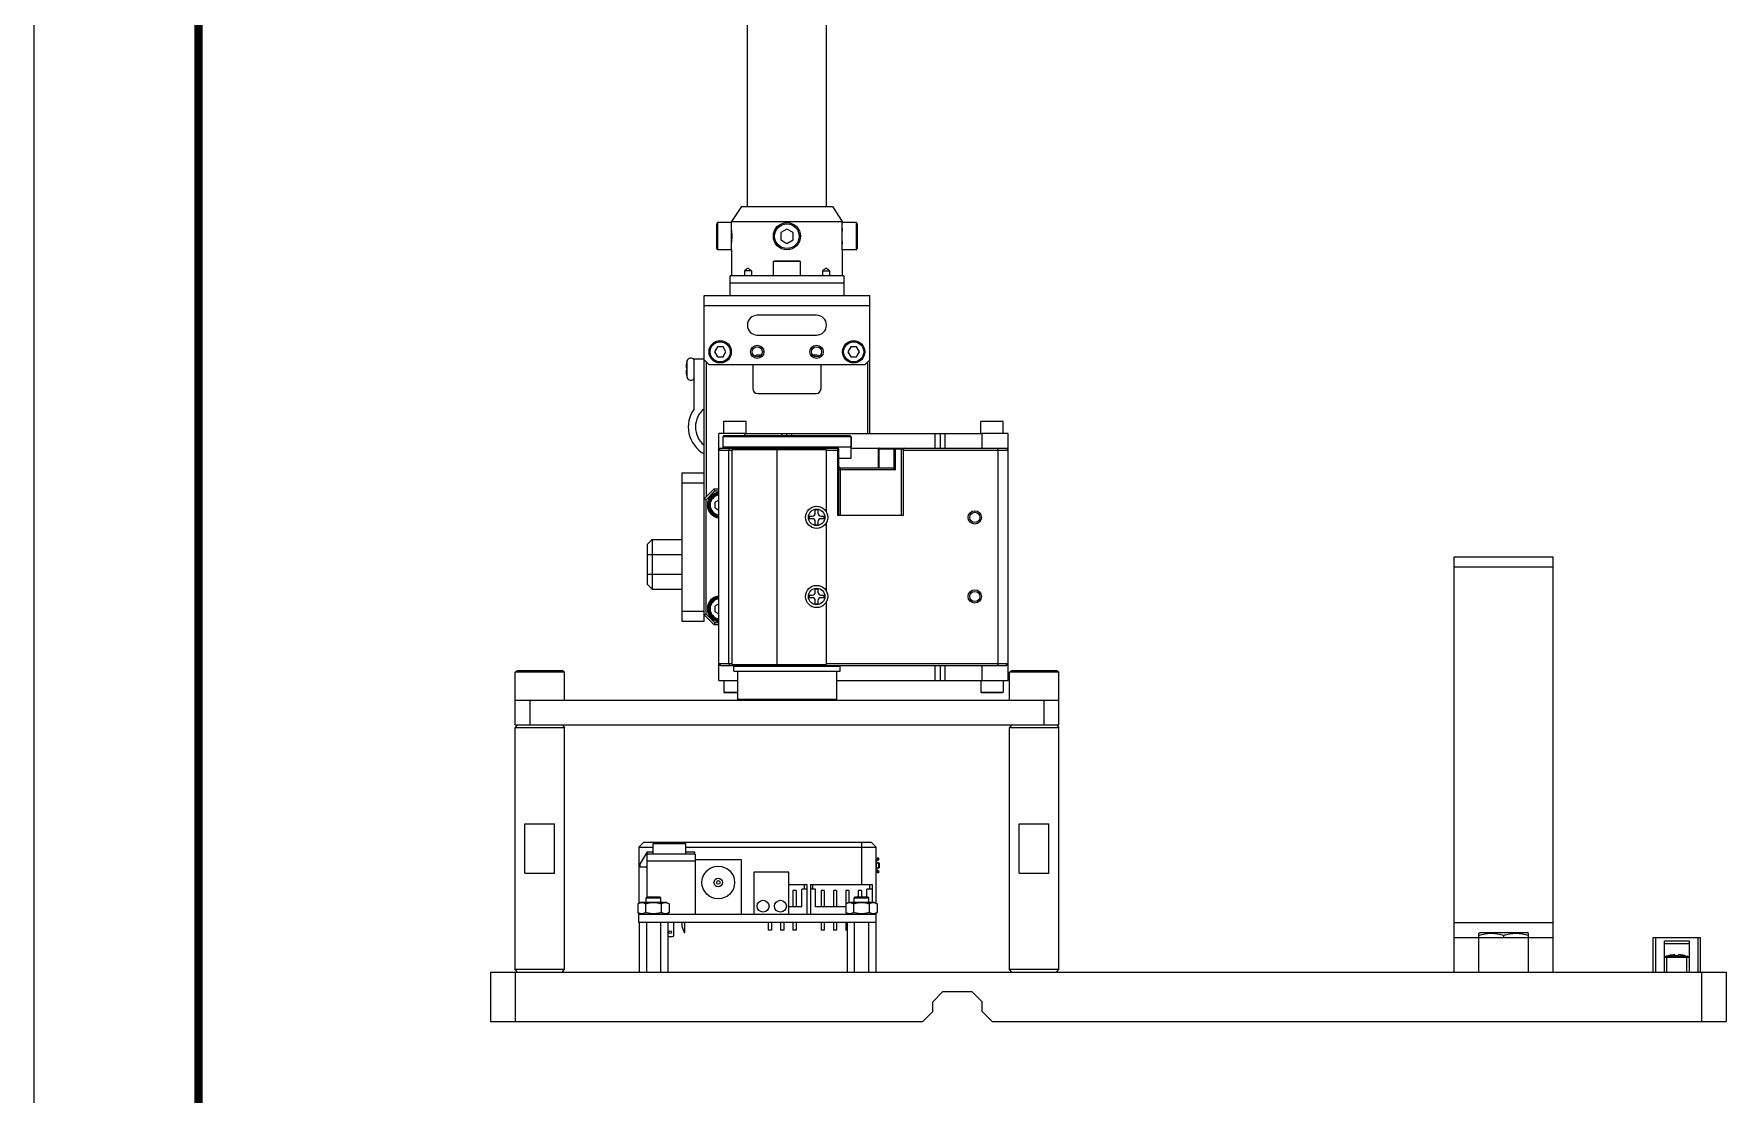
# Model space of a CAD drawing. Header units: millimetres. Extents: x 0 to 1400, y 0 to 990.
# Drawn here: x 0 to 342.3, y 270.5 to 485.1 of the extents above; entities that cross this region are included whole.
import ezdxf

# ---------------------------------------------------------------- set-up
doc = ezdxf.new("R2010")
doc.units = ezdxf.units.MM
doc.header["$LTSCALE"] = 77
doc.layers.get('0').update_dxf_attribs({"linetype": 'CONTINUOUS'})
for name, color, linetype in [('02___PRT_ALL_AXES', 7, 'CONTINUOUS'), ('3_ALL_AXES', 7, 'CONTINUOUS'), ('7_ALL_FEATURES', 7, 'CONTINUOUS')]:
    doc.layers.add(name, color=color, linetype=linetype)

msp = doc.modelspace()

# ---------------------------------------------------------------- linework, layer by layer
at = {"color": 7, "linetype": 'Continuous'}
for p, q in [((0, 990), (0, 0)), ((131.097, 396.248), (135.597, 396.248)), ((131.097, 396.248), (131.097, 366.248)), ((131.097, 394.248), (135.597, 394.248)), ((124.097, 381.748), (125.097, 382.748)), ((124.097, 381.748), (124.097, 373.748)), ((125.097, 382.748), (131.097, 382.748)), ((125.097, 382.748), (125.097, 372.748)), ((124.097, 373.748), (125.097, 372.748)), ((125.097, 372.748), (131.097, 372.748)), ((131.097, 368.248), (135.597, 368.248)), ((135.597, 366.248), (135.597, 367.498)), ((131.097, 366.248), (135.597, 366.248)), ((327.597, 295.248), (327.597, 302.216)), ((328.097, 302.248), (336.597, 302.248)), ((329.847, 295.248), (329.847, 301.548)), ((334.847, 301.548), (334.847, 295.248)), ((337.097, 302.216), (337.097, 295.248)), ((329.847, 301.048), (334.847, 301.048)), ((329.847, 298.248), (334.847, 298.248))]:
    msp.add_line(p, q, dxfattribs=at)
at = {"color": 9, "linetype": 'Continuous'}
for p, q in [((124.097, 379.748), (131.097, 379.748)), ((124.097, 375.748), (131.097, 375.748)), ((328.097, 295.248), (328.097, 302.248)), ((329.847, 301.548), (334.847, 301.548)), ((336.597, 302.248), (336.597, 295.248)), ((330.347, 295.248), (330.347, 298.248)), ((334.347, 298.248), (334.347, 295.248))]:
    msp.add_line(p, q, dxfattribs=at)
at = {"color": 7, "linetype": 'Continuous', "const_width": 1.667}
msp.add_lwpolyline([(33.333, 33.333), (33.333, 956.667)], dxfattribs=at)
at = {"color": 7, "linetype": 'Continuous'}
for points, knots in [([(327.597, 302.216), (327.597, 302.221), (327.607, 302.228), (327.62, 302.232), (327.645, 302.238), (327.686, 302.242), (327.777, 302.247), (327.916, 302.248), (328.034, 302.248), (328.097, 302.248)], [0, 0, 0, 0, 0.0287393, 0.0537525, 0.0870817, 0.17872, 0.3015214, 0.6218862, 1, 1, 1, 1]), ([(336.597, 302.248), (336.661, 302.248), (336.779, 302.248), (336.918, 302.247), (337.008, 302.242), (337.05, 302.238), (337.075, 302.232), (337.088, 302.228), (337.097, 302.221), (337.097, 302.216)], [0, 0, 0, 0, 0.3781138, 0.6984786, 0.82128, 0.9129183, 0.9462475, 0.9712607, 1, 1, 1, 1])]:
    msp.add_open_spline(points, degree=3, knots=knots, dxfattribs=at)
at = {"layer": '02___PRT_ALL_AXES', "color": 7, "linetype": 'Continuous'}
for p, q in [((144.347, 450.148), (144.347, 574.148)), ((160.347, 450.148), (160.347, 574.148)), ((141.147, 447.148), (141.147, 446.898)), ((141.152, 445.712), (141.147, 445.748)), ((141.16, 445.643), (141.159, 445.649)), ((163.547, 445.748), (163.543, 445.712)), ((163.547, 447.148), (163.547, 446.898)), ((141.149, 442.558), (141.159, 442.646)), ((163.536, 442.646), (163.546, 442.558)), ((141.147, 441.398), (141.147, 436.148)), ((163.547, 441.398), (163.547, 436.148)), ((145.177, 437.148), (143.744, 437.148)), ((143.744, 437.148), (143.744, 436.148)), ((145.177, 437.148), (145.177, 436.148)), ((159.518, 437.148), (160.951, 437.148)), ((159.518, 437.148), (159.518, 436.148)), ((160.951, 437.148), (160.951, 436.148)), ((143.862, 404.248), (138.597, 404.248)), ((143.862, 404.248), (143.862, 403.748)), ((197.097, 404.248), (191.833, 404.248)), ((191.833, 401.248), (191.833, 404.248)), ((138.597, 401.248), (138.997, 401.248)), ((139.347, 403.548), (139.347, 401.548)), ((165.347, 403.548), (165.347, 401.548)), ((196.697, 401.248), (197.097, 401.248)), ((138.997, 357.248), (138.597, 357.248)), ((191.833, 354.248), (191.833, 357.248)), ((197.097, 357.248), (196.697, 357.248)), ((138.597, 354.248), (142.347, 354.248)), ((191.833, 354.248), (197.097, 354.248)), ((97.347, 295.748), (97.347, 344.748)), ((107.347, 295.748), (107.347, 344.748)), ((197.347, 295.748), (197.347, 344.748)), ((207.347, 295.748), (207.347, 344.748))]:
    msp.add_line(p, q, dxfattribs=at)
for centre, radius in [((146.347, 420.748), 1.35), ((146.347, 420.748), 1.025), ((158.347, 420.748), 1.35), ((158.347, 420.748), 1.025)]:
    msp.add_circle(centre, radius, dxfattribs=at)
for centre, radius, start, end in [((127.577, 444.052), 13.676, 6.70618, 6.98219), ((177.717, 443.98), 14.279, 173.02492, 173.28639)]:
    msp.add_arc(centre, radius, start, end, dxfattribs=at)
for points, knots in [([(141.159, 442.644), (141.217, 443.139), (141.278, 444.141), (141.219, 445.143), (141.16, 445.643)], [0, 0, 0, 0, 0.4975125, 1, 1, 1, 1]), ([(163.535, 445.649), (163.477, 445.151), (163.416, 444.147), (163.477, 443.143), (163.536, 442.646)], [0, 0, 0, 0, 0.5001381, 1, 1, 1, 1]), ([(144.289, 437.595), (144.238, 437.565), (144.144, 437.493), (143.962, 437.344), (143.83, 437.226), (143.744, 437.148)], [0, 0, 0, 0, 0.2500656, 0.5017235, 1, 1, 1, 1]), ([(145.177, 437.148), (145.114, 437.195), (144.991, 437.289), (144.807, 437.43), (144.655, 437.542), (144.532, 437.62), (144.462, 437.643), (144.428, 437.643)], [0, 0, 0, 0, 0.2598109, 0.5158003, 0.766078, 0.8866437, 1, 1, 1, 1]), ([(160.267, 437.643), (160.233, 437.643), (160.163, 437.62), (160.04, 437.542), (159.888, 437.43), (159.704, 437.289), (159.58, 437.195), (159.518, 437.148)], [0, 0, 0, 0, 0.1133558, 0.2339217, 0.4841995, 0.740189, 1, 1, 1, 1]), ([(160.951, 437.148), (160.864, 437.226), (160.732, 437.344), (160.551, 437.493), (160.456, 437.565), (160.406, 437.595)], [0, 0, 0, 0, 0.4982765, 0.7499344, 1, 1, 1, 1])]:
    msp.add_open_spline(points, degree=3, knots=knots, dxfattribs=at)
for points in [[(144.428, 437.643), (144.379, 437.643), (144.331, 437.62), (144.289, 437.595)], [(160.406, 437.595), (160.364, 437.62), (160.316, 437.643), (160.267, 437.643)]]:
    msp.add_open_spline(points, degree=3, dxfattribs=at)
at = {"layer": '3_ALL_AXES', "color": 7, "linetype": 'Continuous'}
for p, q in [((132.097, 418.748), (132.144, 418.914)), ((132.097, 415.748), (132.144, 415.581)), ((330.597, 298.522), (330.289, 298.433)), ((334.097, 298.522), (334.406, 298.433))]:
    msp.add_line(p, q, dxfattribs=at)
at = {"layer": '3_ALL_AXES', "color": 9, "linetype": 'Continuous'}
for p, q in [((132.144, 415.581), (132.144, 418.914)), ((330.289, 298.433), (334.406, 298.433))]:
    msp.add_line(p, q, dxfattribs=at)
at = {"layer": '3_ALL_AXES', "color": 7, "linetype": 'Continuous'}
for centre in [(158.347, 387.248), (158.347, 371.248)]:
    msp.add_circle(centre, 2.25, dxfattribs=at)
at = {"layer": '3_ALL_AXES', "color": 9, "linetype": 'Continuous'}
for centre in [(158.347, 387.248), (158.347, 371.248)]:
    msp.add_circle(centre, 1.667, dxfattribs=at)
at = {"layer": '3_ALL_AXES', "color": 7, "linetype": 'Continuous'}
for centre, radius, start, end in [((132.93, 418.676), 0.821, 35.70933, 163.15072), ((132.93, 415.819), 0.821, 196.84928, 324.29067), ((330.583, 297.493), 0.986, 107.35608, 129.9842), ((334.112, 297.493), 0.986, 50.0158, 72.64392)]:
    msp.add_arc(centre, radius, start, end, dxfattribs=at)
at = {"layer": '7_ALL_FEATURES', "color": 7, "linetype": 'Continuous'}
for p, q in [((143.147, 450.148), (141.147, 447.148)), ((143.147, 450.148), (161.547, 450.148)), ((161.547, 450.148), (163.547, 447.148)), ((138.297, 446.898), (138.147, 446.638)), ((138.147, 441.657), (138.147, 446.638)), ((141.147, 446.898), (138.297, 446.898)), ((138.297, 446.898), (138.297, 441.398)), ((141.147, 447.148), (163.547, 447.148)), ((141.147, 441.398), (141.147, 446.898)), ((141.159, 445.648), (141.147, 445.648)), ((152.347, 445.591), (151.097, 444.869)), ((153.597, 444.869), (152.347, 445.591)), ((163.547, 445.648), (163.535, 445.648)), ((166.397, 446.898), (163.547, 446.898)), ((163.547, 441.398), (163.547, 446.898)), ((166.397, 446.898), (166.547, 446.638)), ((166.397, 441.398), (166.397, 446.898)), ((166.547, 446.638), (166.547, 441.657)), ((138.297, 441.398), (138.147, 441.657)), ((141.159, 442.648), (141.147, 442.648)), ((151.097, 444.869), (151.097, 443.426)), ((151.097, 443.426), (152.347, 442.704)), ((152.347, 442.704), (153.597, 443.426)), ((153.597, 443.426), (153.597, 444.869)), ((163.547, 442.648), (163.535, 442.648)), ((166.397, 441.398), (166.547, 441.657)), ((141.147, 441.398), (138.297, 441.398)), ((149.597, 438.998), (149.857, 439.148)), ((155.097, 438.998), (149.597, 438.998)), ((149.597, 436.148), (149.597, 438.998)), ((149.857, 439.148), (154.838, 439.148)), ((155.097, 438.998), (154.838, 439.148)), ((155.097, 436.148), (155.097, 438.998)), ((166.397, 441.398), (163.547, 441.398)), ((163.847, 436.148), (140.847, 436.148)), ((140.847, 432.148), (140.847, 436.148)), ((163.847, 436.148), (163.847, 432.148)), ((135.597, 432.148), (169.097, 432.148)), ((135.597, 367.498), (135.597, 432.148)), ((163.847, 434.648), (140.847, 434.648)), ((169.097, 404.248), (169.097, 432.148)), ((135.597, 430.148), (169.097, 430.148)), ((158.347, 428.148), (146.347, 428.148)), ((138.27, 421.748), (137.693, 420.748)), ((139.425, 421.748), (138.27, 421.748)), ((140.002, 420.748), (139.425, 421.748)), ((146.347, 424.148), (158.347, 424.148)), ((165.27, 421.748), (164.693, 420.748)), ((166.425, 421.748), (165.27, 421.748)), ((167.002, 420.748), (166.425, 421.748)), ((132.097, 418.748), (132.097, 418.725)), ((135.597, 419.248), (133.597, 419.248)), ((133.597, 409.248), (133.597, 419.248)), ((135.597, 419.148), (136.597, 418.148)), ((135.997, 418.748), (135.997, 391.398)), ((168.097, 418.148), (136.597, 418.148)), ((137.693, 420.748), (138.27, 419.748)), ((138.27, 419.748), (139.425, 419.748)), ((139.425, 419.748), (140.002, 420.748)), ((145.447, 418.148), (145.447, 413.298)), ((147.136, 420.098), (146.447, 420.098)), ((158.247, 420.098), (157.559, 420.098)), ((159.247, 413.298), (159.247, 418.148)), ((164.693, 420.748), (165.27, 419.748)), ((165.27, 419.748), (166.425, 419.748)), ((166.425, 419.748), (167.002, 420.748)), ((168.097, 418.148), (169.097, 419.148)), ((168.697, 404.248), (168.697, 418.748)), ((131.972, 417.506), (132.097, 417.506)), ((132.097, 416.989), (131.972, 416.989)), ((132.097, 417.506), (132.097, 416.989)), ((132.097, 415.77), (132.097, 415.748)), ((146.447, 412.298), (158.247, 412.298)), ((138.597, 354.248), (138.597, 404.248)), ((139.597, 406.623), (139.814, 406.748)), ((144.097, 406.623), (139.597, 406.623)), ((139.597, 404.248), (139.597, 406.623)), ((139.814, 406.748), (143.881, 406.748)), ((143.862, 404.248), (191.833, 404.248)), ((144.097, 406.623), (143.881, 406.748)), ((144.097, 404.248), (144.097, 406.623)), ((152.347, 403.748), (152.347, 404.248)), ((183.347, 404.248), (183.347, 401.248)), ((191.597, 406.623), (191.814, 406.748)), ((196.097, 406.623), (191.597, 406.623)), ((191.597, 404.248), (191.597, 406.623)), ((191.814, 406.748), (195.881, 406.748)), ((196.097, 406.623), (195.881, 406.748)), ((196.097, 404.248), (196.097, 406.623)), ((197.097, 354.248), (197.097, 404.248)), ((138.597, 400.848), (138.997, 401.248)), ((138.597, 400.848), (141.205, 400.848)), ((138.997, 401.248), (162.647, 401.248)), ((139.547, 403.748), (139.347, 403.548)), ((165.347, 403.548), (139.347, 403.548)), ((139.347, 403.548), (139.347, 401.248)), ((139.347, 401.548), (165.347, 401.548)), ((165.147, 403.748), (139.547, 403.748)), ((140.597, 400.848), (140.763, 401.248)), ((140.597, 357.648), (140.597, 400.848)), ((141.205, 400.998), (160.347, 400.998)), ((141.205, 400.998), (141.205, 357.498)), ((150.347, 357.498), (150.347, 400.998)), ((160.347, 388.275), (160.347, 400.998)), ((160.347, 400.848), (162.647, 400.848)), ((162.847, 387.648), (162.847, 401.048)), ((165.147, 403.748), (165.347, 403.548)), ((165.347, 399.248), (165.347, 403.548)), ((165.347, 401.248), (196.697, 401.248)), ((170.847, 397.248), (170.847, 401.048)), ((175.847, 401.048), (175.847, 387.648)), ((175.847, 400.848), (197.097, 400.848)), ((195.097, 400.848), (194.932, 401.248)), ((195.097, 357.648), (195.097, 400.848)), ((197.097, 400.848), (196.697, 401.248)), ((162.847, 399.248), (165.347, 399.248)), ((163.147, 397.248), (173.747, 397.248)), ((173.747, 397.248), (174.06, 396.935)), ((174.272, 396.848), (163.147, 396.848)), ((135.597, 390.998), (137.597, 392.998)), ((135.997, 390.832), (135.597, 390.998)), ((135.997, 390.832), (137.763, 392.598)), ((135.997, 367.663), (135.997, 390.832)), ((137.597, 392.998), (138.597, 392.998)), ((137.763, 392.598), (137.597, 392.998)), ((137.763, 392.598), (138.597, 392.598)), ((138.597, 390.758), (137.847, 390.325)), ((137.847, 389.17), (137.847, 390.325)), ((137.847, 389.17), (138.597, 388.737)), ((156.87, 387.506), (157.464, 387.506)), ((157.464, 386.989), (156.87, 386.989)), ((158.089, 388.131), (158.089, 388.725)), ((158.606, 388.725), (158.606, 388.131)), ((159.231, 387.506), (159.825, 387.506)), ((159.825, 386.989), (159.231, 386.989)), ((175.847, 387.648), (162.647, 387.648)), ((158.089, 385.77), (158.089, 386.364)), ((158.606, 386.364), (158.606, 385.77)), ((160.347, 372.275), (160.347, 386.22)), ((287.347, 379.248), (307.347, 379.248)), ((287.347, 295.248), (287.347, 379.248)), ((287.347, 377.248), (307.347, 377.248)), ((307.347, 295.248), (307.347, 379.248)), ((138.597, 369.758), (137.847, 369.325)), ((156.87, 371.506), (157.464, 371.506)), ((157.464, 370.989), (156.87, 370.989)), ((158.089, 372.131), (158.089, 372.725)), ((158.089, 369.77), (158.089, 370.364)), ((158.606, 372.725), (158.606, 372.131)), ((158.606, 370.364), (158.606, 369.77)), ((159.231, 371.506), (159.825, 371.506)), ((159.825, 370.989), (159.231, 370.989)), ((160.347, 357.498), (160.347, 370.22)), ((135.997, 367.663), (135.597, 367.498)), ((137.597, 365.498), (135.597, 367.498)), ((137.763, 365.898), (135.997, 367.663)), ((137.847, 368.17), (137.847, 369.325)), ((137.847, 368.17), (138.597, 367.737)), ((137.763, 365.898), (137.597, 365.498)), ((138.597, 365.498), (137.597, 365.498)), ((138.597, 365.898), (137.763, 365.898)), ((97.347, 355.948), (97.867, 356.248)), ((97.867, 356.248), (106.828, 356.248)), ((107.347, 355.948), (106.828, 356.248)), ((141.205, 357.648), (138.597, 357.648)), ((138.597, 357.648), (138.997, 357.248)), ((138.997, 357.248), (196.697, 357.248)), ((140.597, 357.648), (140.763, 357.248)), ((141.205, 357.498), (160.347, 357.498)), ((163.097, 357.048), (141.597, 357.048)), ((141.597, 356.148), (141.597, 357.048)), ((141.597, 356.148), (163.097, 356.148)), ((142.347, 356.148), (142.347, 350.448)), ((143.322, 357.123), (143.247, 357.048)), ((143.322, 357.123), (143.383, 357.177)), ((143.322, 357.123), (143.337, 357.136)), ((143.383, 357.176), (143.418, 357.208)), ((197.097, 357.648), (160.347, 357.648)), ((161.277, 357.208), (161.312, 357.176)), ((161.312, 357.177), (161.358, 357.136)), ((161.312, 357.176), (161.372, 357.123)), ((161.372, 357.123), (161.447, 357.048)), ((162.347, 356.148), (162.347, 350.448)), ((163.097, 356.148), (163.097, 357.048)), ((183.347, 357.248), (183.347, 354.248)), ((195.097, 357.648), (194.932, 357.248)), ((197.097, 357.648), (196.697, 357.248)), ((197.347, 355.948), (197.867, 356.248)), ((197.867, 356.248), (206.828, 356.248)), ((207.347, 355.948), (206.828, 356.248)), ((107.347, 355.948), (97.347, 355.948)), ((97.347, 345.248), (97.347, 355.948)), ((107.347, 350.248), (107.347, 355.948)), ((139.597, 354.248), (139.597, 351.873)), ((162.347, 354.248), (191.833, 354.248)), ((191.597, 354.248), (191.597, 351.873)), ((196.097, 354.248), (196.097, 351.873)), ((207.347, 355.948), (197.347, 355.948)), ((197.347, 350.248), (197.347, 355.948)), ((207.347, 345.248), (207.347, 355.948)), ((97.347, 350.248), (207.347, 350.248)), ((100.347, 350.248), (100.347, 345.248)), ((139.597, 351.873), (142.347, 351.873)), ((139.597, 351.873), (139.814, 351.748)), ((142.347, 351.748), (139.814, 351.748)), ((142.347, 350.448), (162.347, 350.448)), ((142.547, 350.248), (142.347, 350.448)), ((162.147, 350.248), (162.347, 350.448)), ((191.597, 351.873), (196.097, 351.873)), ((191.597, 351.873), (191.814, 351.748)), ((195.881, 351.748), (191.814, 351.748)), ((196.097, 351.873), (195.881, 351.748)), ((204.347, 350.248), (204.347, 345.248)), ((97.347, 345.248), (207.347, 345.248)), ((97.847, 345.248), (97.347, 344.748)), ((97.347, 344.748), (107.347, 344.748)), ((106.847, 345.248), (107.347, 344.748)), ((197.847, 345.248), (197.347, 344.748)), ((197.347, 344.748), (207.347, 344.748)), ((206.847, 345.248), (207.347, 344.748)), ((99.347, 325.248), (105.347, 325.248)), ((99.347, 315.248), (99.347, 325.248)), ((105.347, 315.248), (105.347, 325.248)), ((199.347, 325.248), (205.347, 325.248)), ((199.347, 315.248), (199.347, 325.248)), ((205.347, 315.248), (205.347, 325.248)), ((123.417, 321.548), (122.417, 320.548)), ((122.417, 320.548), (125.276, 320.548)), ((122.417, 320.548), (122.417, 309.164)), ((124.066, 319.548), (122.666, 317.198)), ((123.417, 321.548), (169.417, 321.548)), ((124.066, 319.548), (125.276, 319.548)), ((124.066, 310.448), (124.066, 319.548)), ((133.75, 319.071), (124.076, 319.071)), ((124.076, 310.448), (124.076, 319.071)), ((125.276, 321.283), (131.857, 321.283)), ((125.276, 319.071), (125.276, 321.283)), ((131.857, 321.283), (131.857, 319.071)), ((131.857, 320.548), (170.417, 320.548)), ((131.857, 319.548), (133.666, 319.548)), ((133.666, 319.548), (133.666, 319.071)), ((133.75, 319.071), (133.75, 306.948)), ((170.417, 320.548), (169.417, 321.548)), ((170.417, 309.124), (170.417, 320.548)), ((99.347, 315.248), (105.347, 315.248)), ((122.666, 316.498), (122.666, 317.198)), ((124.066, 316.498), (122.666, 316.498)), ((124.076, 317.766), (133.75, 317.766)), ((133.75, 318.048), (143.059, 318.048)), ((143.059, 318.048), (143.059, 306.948)), ((152.732, 315.448), (145.624, 315.448)), ((145.624, 315.448), (145.624, 306.948)), ((152.732, 306.948), (152.732, 315.448)), ((170.417, 317.373), (170.844, 317.373)), ((170.844, 316.273), (170.417, 316.273)), ((170.831, 318.326), (170.446, 318.057)), ((170.446, 315.588), (170.821, 315.326)), ((170.618, 317.811), (171.017, 318.09)), ((171.017, 315.555), (170.618, 315.834)), ((170.821, 315.326), (171.017, 315.555)), ((171.017, 318.09), (170.831, 318.326)), ((170.865, 317.173), (170.865, 316.473)), ((171.017, 317.173), (171.017, 316.473)), ((199.347, 315.248), (205.347, 315.248)), ((152.732, 312.948), (156.382, 312.948)), ((154.202, 311.748), (153.562, 311.748)), ((153.562, 311.748), (153.562, 308.448)), ((154.202, 311.748), (154.202, 308.448)), ((156.382, 312.048), (155.332, 312.048)), ((155.332, 308.448), (155.332, 312.048)), ((155.932, 312.048), (155.932, 312.948)), ((156.382, 312.948), (156.382, 306.948)), ((157.082, 312.948), (169.582, 312.948)), ((157.082, 312.948), (157.082, 306.948)), ((158.132, 312.048), (157.082, 312.048)), ((157.532, 312.948), (157.532, 312.048)), ((158.132, 308.448), (158.132, 312.048)), ((159.902, 311.748), (159.262, 311.748)), ((159.262, 311.748), (159.262, 308.448)), ((159.902, 311.748), (159.902, 308.448)), ((162.402, 311.748), (161.762, 311.748)), ((161.762, 311.748), (161.762, 308.448)), ((162.402, 311.748), (162.402, 308.448)), ((164.902, 311.748), (164.262, 311.748)), ((164.262, 311.748), (164.262, 309.034)), ((164.902, 311.748), (164.902, 309.348)), ((167.402, 311.748), (166.762, 311.748)), ((166.762, 311.748), (166.762, 310.448)), ((167.402, 311.748), (167.402, 310.448)), ((169.582, 312.048), (168.532, 312.048)), ((168.532, 310.448), (168.532, 312.048)), ((169.132, 312.048), (169.132, 312.948)), ((169.582, 312.948), (169.582, 309.348)), ((122.735, 309.348), (122.172, 309.023)), ((122.172, 309.023), (122.172, 307.273)), ((127.96, 309.348), (122.735, 309.348)), ((123.76, 309.023), (123.76, 307.273)), ((124.047, 310.448), (123.847, 310.248)), ((123.847, 310.248), (126.847, 310.248)), ((123.847, 309.348), (123.847, 310.248)), ((124.047, 310.448), (126.647, 310.448)), ((126.647, 310.448), (126.847, 310.248)), ((126.847, 309.348), (126.847, 310.248)), ((126.935, 309.023), (126.935, 307.273)), ((127.96, 309.348), (128.523, 309.023)), ((128.523, 309.023), (128.523, 307.273)), ((155.332, 308.448), (152.732, 308.448)), ((164.242, 308.448), (158.132, 308.448)), ((164.805, 309.348), (164.242, 309.023)), ((164.242, 309.023), (164.242, 307.273)), ((170.03, 309.348), (164.805, 309.348)), ((165.83, 309.023), (165.83, 307.273)), ((166.117, 310.448), (165.917, 310.248)), ((165.917, 310.248), (168.917, 310.248)), ((165.917, 309.348), (165.917, 310.248)), ((166.117, 310.448), (168.717, 310.448)), ((168.717, 310.448), (168.917, 310.248)), ((168.917, 309.348), (168.917, 310.248)), ((169.005, 309.023), (169.005, 307.273)), ((170.03, 309.348), (170.593, 309.023)), ((170.593, 309.023), (170.593, 307.273)), ((122.172, 307.273), (122.735, 306.948)), ((122.382, 306.948), (170.417, 306.948)), ((122.382, 305.248), (122.382, 306.948)), ((170.382, 305.248), (122.382, 305.248)), ((122.417, 307.131), (122.417, 306.948)), ((122.461, 305.248), (122.461, 295.248)), ((123.904, 305.248), (123.904, 295.248)), ((126.791, 305.248), (126.791, 295.248)), ((128.523, 307.273), (127.96, 306.948)), ((128.234, 305.248), (128.234, 295.248)), ((129.464, 302.717), (129.464, 305.248)), ((131.116, 305.248), (131.116, 304.518)), ((131.716, 303.248), (131.716, 305.248)), ((148.562, 305.248), (148.562, 303.748)), ((149.202, 305.248), (149.202, 303.748)), ((151.062, 305.248), (151.062, 303.748)), ((151.702, 305.248), (151.702, 303.748)), ((153.562, 305.248), (153.562, 303.748)), ((154.202, 305.248), (154.202, 303.748)), ((159.262, 305.248), (159.262, 303.748)), ((159.902, 305.248), (159.902, 303.748)), ((161.762, 305.248), (161.762, 303.748)), ((162.402, 305.248), (162.402, 303.748)), ((164.242, 307.273), (164.805, 306.948)), ((164.262, 305.248), (164.262, 303.748)), ((164.531, 305.248), (164.531, 295.248)), ((165.974, 305.248), (165.974, 295.248)), ((168.861, 305.248), (168.861, 295.248)), ((170.593, 307.273), (170.03, 306.948)), ((170.304, 305.248), (170.304, 295.248)), ((170.382, 305.248), (170.382, 306.948)), ((170.417, 306.948), (170.417, 307.171)), ((287.347, 305.248), (307.347, 305.248)), ((128.232, 302.417), (129.164, 302.417)), ((131.116, 304.518), (131.566, 303.248)), ((131.566, 303.248), (131.716, 303.248)), ((149.202, 303.748), (148.562, 303.748)), ((151.702, 303.748), (151.062, 303.748)), ((154.202, 303.748), (153.562, 303.748)), ((159.902, 303.748), (159.262, 303.748)), ((162.402, 303.748), (161.762, 303.748)), ((164.531, 303.748), (164.262, 303.748)), ((287.347, 302.248), (307.347, 302.248)), ((292.347, 303.103), (292.597, 303.248)), ((292.347, 295.248), (292.347, 303.103)), ((292.597, 303.248), (302.097, 303.248)), ((297.347, 302.248), (297.347, 302.657)), ((302.347, 303.103), (302.097, 303.248)), ((302.347, 295.248), (302.347, 303.103)), ((330.625, 298.522), (330.597, 298.522)), ((332.037, 298.522), (332.037, 298.658)), ((332.658, 298.522), (332.037, 298.522)), ((332.658, 298.658), (332.658, 298.522)), ((334.097, 298.522), (334.07, 298.522)), ((92.347, 295.248), (342.347, 295.248)), ((92.347, 295.248), (92.347, 285.248)), ((107.347, 295.748), (97.347, 295.748)), ((97.847, 295.248), (97.347, 295.748)), ((97.347, 295.248), (97.347, 285.248)), ((106.847, 295.248), (107.347, 295.748)), ((207.347, 295.748), (197.347, 295.748)), ((197.847, 295.248), (197.347, 295.748)), ((206.847, 295.248), (207.347, 295.748)), ((337.347, 295.248), (337.347, 285.248)), ((342.347, 295.248), (342.347, 285.248)), ((181.847, 289.248), (183.847, 291.248)), ((189.847, 291.248), (183.847, 291.248)), ((189.847, 291.248), (191.847, 289.248)), ((181.847, 287.248), (181.847, 289.248)), ((191.847, 287.248), (191.847, 289.248)), ((92.347, 285.248), (179.847, 285.248)), ((179.847, 285.248), (181.847, 287.248)), ((191.847, 287.248), (193.847, 285.248)), ((193.847, 285.248), (342.347, 285.248))]:
    msp.add_line(p, q, dxfattribs=at)
at = {"layer": '7_ALL_FEATURES', "color": 9, "linetype": 'Continuous'}
for p, q in [((151.416, 403.748), (151.416, 404.248)), ((153.347, 403.748), (153.347, 404.248)), ((182.347, 401.248), (182.347, 404.248)), ((184.278, 404.248), (184.278, 401.248)), ((162.647, 387.648), (162.647, 401.248)), ((175.847, 401.048), (170.847, 401.048)), ((170.935, 401.048), (170.935, 397.248)), ((174.06, 396.935), (174.06, 401.048)), ((174.272, 401.248), (174.272, 396.848)), ((175.547, 387.648), (175.547, 401.248)), ((163.147, 397.248), (163.147, 387.648)), ((182.347, 354.248), (182.347, 357.248)), ((184.278, 357.248), (184.278, 354.248)), ((125.417, 321.283), (125.417, 321.548)), ((167.417, 321.548), (167.417, 312.948)), ((170.442, 316.273), (170.442, 317.373)), ((170.657, 315.441), (170.853, 315.67)), ((170.853, 317.975), (170.667, 318.211)), ((170.865, 317.173), (171.017, 317.173)), ((171.017, 316.473), (170.865, 316.473))]:
    msp.add_line(p, q, dxfattribs=at)
at = {"layer": '7_ALL_FEATURES', "color": 7, "linetype": 'Continuous'}
for centre, radius in [((152.347, 444.148), 2.75), ((152.347, 444.148), 2.49), ((138.847, 420.748), 2.25), ((138.847, 420.748), 2.033), ((165.847, 420.748), 2.25), ((165.847, 420.748), 2.033), ((190.347, 387.248), 1.35), ((190.347, 387.248), 1.025), ((190.347, 371.248), 1.35), ((190.347, 371.248), 1.025), ((138.46, 313.373), 3.305), ((138.46, 313.373), 0.868), ((147.525, 308.572), 1.2), ((151.033, 308.572), 1.2), ((128.698, 303.314), 0.29)]:
    msp.add_circle(centre, radius, dxfattribs=at)
at = {"layer": '7_ALL_FEATURES', "color": 9, "linetype": 'Continuous'}
msp.add_circle((138.46, 313.373), 0.368, dxfattribs=at)
at = {"layer": '7_ALL_FEATURES', "color": 7, "linetype": 'Continuous'}
for centre, radius, start, end in [((146.347, 426.148), 2, 90, 270), ((158.347, 426.148), 2, 270, 90), ((135.997, 417.504), 4.074, 171.14821, 171.84047), ((137.647, 417.248), 5.744, 165.09508, 171.14845), ((146.447, 419.098), 1, 90, 128.98173), ((158.247, 419.098), 1, 51.01827, 90), ((135.998, 416.991), 4.075, 188.15958, 188.85181), ((137.647, 417.248), 5.744, 188.85155, 194.90492), ((146.447, 413.298), 1, 180, 270), ((158.247, 413.298), 1, 270, 360), ((138.597, 405.551), 6.218, 143.52501, 241.15316), ((138.597, 405.551), 4.761, 129.06258, 230.93742), ((162.647, 401.048), 0.2, 0, 90), ((171.047, 401.048), 0.2, 90, 180), ((176.047, 401.048), 0.2, 90, 180), ((163.147, 397.548), 0.3, 180, 270), ((138.847, 389.748), 2.6, 95.51942, 264.48058), ((138.847, 389.748), 2.4, 95.98134, 264.01866), ((138.847, 389.748), 2.25, 96.38329, 263.61671), ((138.847, 389.748), 2.033, 97.06997, 262.92907), ((158.347, 387.248), 1.5, 170.06162, 189.93838), ((157.464, 388.131), 0.625, 270, 360), ((157.464, 386.364), 0.625, 0, 90), ((158.347, 387.248), 1.5, 80.06162, 99.93838), ((159.231, 388.131), 0.625, 180, 270), ((159.231, 386.364), 0.625, 90, 180), ((158.347, 387.248), 1.5, 350.06162, 9.93838), ((158.347, 387.248), 1.5, 260.06162, 279.93838), ((138.847, 368.748), 2.6, 95.80285, 264.48058), ((138.847, 368.748), 2.4, 95.98134, 264.01866), ((138.847, 368.748), 2.25, 96.38482, 263.61518), ((138.847, 368.748), 2.033, 97.06325, 262.93597), ((158.347, 371.248), 1.5, 170.06162, 189.93838), ((157.464, 372.131), 0.625, 270, 360), ((157.464, 370.364), 0.625, 0, 90), ((158.347, 371.248), 1.5, 80.06162, 99.93838), ((158.347, 371.248), 1.5, 260.06162, 279.93838), ((159.231, 372.131), 0.625, 180, 270), ((159.231, 370.364), 0.625, 90, 180), ((158.347, 371.248), 1.5, 350.06162, 9.93838), ((125.117, 377.657), 27.442, 311.82822, 311.95177), ((179.678, 377.768), 27.592, 228.04834, 228.17144), ((170.417, 318.098), 0.05, 270, 304.98335), ((170.417, 318.098), 0.35, 270, 304.98335), ((170.417, 315.548), 0.35, 55.01665, 90), ((170.417, 315.548), 0.05, 55.01665, 90), ((129.164, 302.717), 0.3, 270, 360), ((332.347, 291.848), 6.893, 98.85155, 104.46854), ((332.039, 293.828), 4.889, 98.14387, 98.85184), ((332.656, 293.828), 4.888, 81.1482, 81.85621), ((332.347, 291.848), 6.893, 75.53146, 81.14845)]:
    msp.add_arc(centre, radius, start, end, dxfattribs=at)
at = {"layer": '7_ALL_FEATURES', "color": 9, "linetype": 'Continuous'}
msp.add_arc((171.215, 401.047), 0.28, 171.69454, 179.98782, dxfattribs=at)
at = {"layer": '7_ALL_FEATURES', "color": 7, "linetype": 'Continuous'}
for centre, major_axis, ratio, start_param, end_param in [((174.272, 397.148), (0, 0.3), 1, -3.9269908, -3.1415927), ((170.691, 316.473), (0, 0.2), 0.866495, -3.1415927, -1.5707963)]:
    msp.add_ellipse(centre, major_axis=major_axis, ratio=ratio, start_param=start_param, end_param=end_param, dxfattribs=at)
for points, knots in [([(131.964, 418.083), (131.959, 418.045), (131.949, 417.97), (131.939, 417.862), (131.932, 417.764), (131.931, 417.678), (131.933, 417.615), (131.938, 417.574), (131.942, 417.551), (131.948, 417.532), (131.954, 417.518), (131.962, 417.509), (131.969, 417.506), (131.972, 417.506)], [0, 0, 0, 0, 0.1952452, 0.3808552, 0.5503409, 0.6977222, 0.8179802, 0.8667883, 0.9076789, 0.9406207, 0.9659473, 0.9847765, 1, 1, 1, 1]), ([(131.972, 416.989), (131.969, 416.989), (131.962, 416.986), (131.954, 416.977), (131.948, 416.963), (131.942, 416.944), (131.938, 416.921), (131.933, 416.88), (131.931, 416.817), (131.932, 416.731), (131.939, 416.633), (131.949, 416.525), (131.959, 416.45), (131.964, 416.412)], [0, 0, 0, 0, 0.0152296, 0.0340743, 0.0594171, 0.0923752, 0.1332789, 0.1820978, 0.3023625, 0.4497335, 0.6192021, 0.8047885, 1, 1, 1, 1]), ([(162.647, 400.848), (162.674, 400.848), (162.724, 400.843), (162.794, 400.826), (162.847, 400.791), (162.847, 400.765)], [0, 0, 0, 0, 0.3501635, 0.6476767, 1, 1, 1, 1]), ([(163.147, 396.848), (163.108, 396.848), (163.032, 396.854), (162.928, 396.88), (162.847, 396.932), (162.847, 396.972)], [0, 0, 0, 0, 0.3501517, 0.6476857, 1, 1, 1, 1]), ([(145.699, 357.248), (145.71, 357.228), (145.738, 357.192), (145.8, 357.151), (145.878, 357.127), (146.01, 357.117), (146.201, 357.152), (146.352, 357.211), (146.43, 357.248)], [0, 0, 0, 0, 0.0837018, 0.1725708, 0.2730716, 0.3894329, 0.6706834, 1, 1, 1, 1]), ([(151.83, 357.248), (151.987, 357.165), (152.347, 357.08), (152.708, 357.165), (152.865, 357.248)], [0, 0, 0, 0, 0.5000001, 1, 1, 1, 1]), ([(158.264, 357.248), (158.343, 357.211), (158.494, 357.152), (158.685, 357.117), (158.817, 357.127), (158.895, 357.151), (158.956, 357.192), (158.985, 357.228), (158.996, 357.248)], [0, 0, 0, 0, 0.3293167, 0.6105673, 0.7269285, 0.8274293, 0.9162982, 1, 1, 1, 1]), ([(170.865, 317.173), (170.865, 317.198), (170.856, 317.25), (170.818, 317.316), (170.761, 317.361), (170.714, 317.373), (170.691, 317.373)], [0, 0, 0, 0, 0.2662952, 0.5233208, 0.7667052, 1, 1, 1, 1]), ([(170.844, 317.373), (170.867, 317.373), (170.914, 317.361), (170.971, 317.316), (171.009, 317.25), (171.017, 317.198), (171.017, 317.173)], [0, 0, 0, 0, 0.2332947, 0.4766791, 0.7337047, 1, 1, 1, 1]), ([(171.017, 316.473), (171.017, 316.447), (171.009, 316.395), (170.971, 316.329), (170.914, 316.284), (170.867, 316.273), (170.844, 316.273)], [0, 0, 0, 0, 0.2662952, 0.5233208, 0.7667052, 1, 1, 1, 1]), ([(123.76, 309.023), (123.696, 309.059), (123.569, 309.126), (123.371, 309.206), (123.169, 309.256), (122.966, 309.274), (122.762, 309.256), (122.561, 309.206), (122.363, 309.126), (122.235, 309.059), (122.172, 309.023)], [0, 0, 0, 0, 0.13082, 0.2572467, 0.379797, 0.5, 0.620203, 0.7427534, 0.86918, 1, 1, 1, 1]), ([(126.935, 309.023), (126.677, 309.097), (126.284, 309.19), (125.75, 309.257), (125.347, 309.274), (124.944, 309.257), (124.411, 309.19), (124.018, 309.097), (123.76, 309.023)], [0, 0, 0, 0, 0.2499485, 0.3749754, 0.5, 0.6250246, 0.7500515, 1, 1, 1, 1]), ([(128.523, 309.023), (128.459, 309.059), (128.332, 309.126), (128.134, 309.206), (127.933, 309.256), (127.729, 309.274), (127.525, 309.256), (127.324, 309.206), (127.126, 309.126), (126.999, 309.059), (126.935, 309.023)], [0, 0, 0, 0, 0.13082, 0.2572467, 0.379797, 0.5, 0.620203, 0.7427534, 0.86918, 1, 1, 1, 1]), ([(165.83, 309.023), (165.766, 309.059), (165.639, 309.126), (165.441, 309.206), (165.239, 309.256), (165.036, 309.274), (164.832, 309.256), (164.631, 309.206), (164.433, 309.126), (164.305, 309.059), (164.242, 309.023)], [0, 0, 0, 0, 0.13082, 0.2572467, 0.379797, 0.5, 0.620203, 0.7427534, 0.86918, 1, 1, 1, 1]), ([(169.005, 309.023), (168.747, 309.097), (168.354, 309.19), (167.82, 309.257), (167.417, 309.274), (167.014, 309.257), (166.481, 309.19), (166.088, 309.097), (165.83, 309.023)], [0, 0, 0, 0, 0.2499485, 0.3749754, 0.5, 0.6250246, 0.7500515, 1, 1, 1, 1]), ([(170.593, 309.023), (170.529, 309.059), (170.402, 309.126), (170.204, 309.206), (170.003, 309.256), (169.799, 309.274), (169.595, 309.256), (169.394, 309.206), (169.196, 309.126), (169.069, 309.059), (169.005, 309.023)], [0, 0, 0, 0, 0.13082, 0.2572467, 0.379797, 0.5, 0.620203, 0.7427534, 0.86918, 1, 1, 1, 1]), ([(123.76, 307.273), (123.696, 307.236), (123.569, 307.169), (123.371, 307.089), (123.169, 307.039), (122.966, 307.021), (122.762, 307.039), (122.561, 307.089), (122.363, 307.169), (122.235, 307.236), (122.172, 307.273)], [0, 0, 0, 0, 0.13082, 0.2572467, 0.379797, 0.5, 0.620203, 0.7427534, 0.86918, 1, 1, 1, 1]), ([(126.935, 307.273), (126.677, 307.198), (126.284, 307.105), (125.75, 307.038), (125.347, 307.021), (124.944, 307.038), (124.411, 307.105), (124.018, 307.198), (123.76, 307.273)], [0, 0, 0, 0, 0.2499485, 0.3749754, 0.5, 0.6250246, 0.7500515, 1, 1, 1, 1]), ([(128.523, 307.273), (128.459, 307.236), (128.332, 307.169), (128.134, 307.089), (127.933, 307.039), (127.729, 307.021), (127.525, 307.039), (127.324, 307.089), (127.126, 307.169), (126.999, 307.236), (126.935, 307.273)], [0, 0, 0, 0, 0.13082, 0.2572467, 0.379797, 0.5, 0.620203, 0.7427534, 0.86918, 1, 1, 1, 1]), ([(165.83, 307.273), (165.766, 307.236), (165.639, 307.169), (165.441, 307.089), (165.239, 307.039), (165.036, 307.021), (164.832, 307.039), (164.631, 307.089), (164.433, 307.169), (164.305, 307.236), (164.242, 307.273)], [0, 0, 0, 0, 0.13082, 0.2572467, 0.379797, 0.5, 0.620203, 0.7427534, 0.86918, 1, 1, 1, 1]), ([(169.005, 307.273), (168.747, 307.198), (168.354, 307.105), (167.82, 307.038), (167.417, 307.021), (167.014, 307.038), (166.481, 307.105), (166.088, 307.198), (165.83, 307.273)], [0, 0, 0, 0, 0.2499485, 0.3749754, 0.5, 0.6250246, 0.7500515, 1, 1, 1, 1]), ([(170.593, 307.273), (170.529, 307.236), (170.402, 307.169), (170.204, 307.089), (170.003, 307.039), (169.799, 307.021), (169.595, 307.039), (169.394, 307.089), (169.196, 307.169), (169.069, 307.236), (169.005, 307.273)], [0, 0, 0, 0, 0.13082, 0.2572467, 0.379797, 0.5, 0.620203, 0.7427534, 0.86918, 1, 1, 1, 1]), ([(292.347, 302.657), (292.752, 302.791), (293.37, 302.961), (294.212, 303.082), (294.847, 303.114), (295.483, 303.082), (296.325, 302.961), (296.943, 302.791), (297.347, 302.657)], [0, 0, 0, 0, 0.2507996, 0.3755377, 0.5, 0.6244624, 0.7492004, 1, 1, 1, 1]), ([(297.347, 302.657), (297.752, 302.791), (298.37, 302.961), (299.212, 303.082), (299.847, 303.114), (300.483, 303.082), (301.325, 302.961), (301.943, 302.791), (302.347, 302.657)], [0, 0, 0, 0, 0.2507996, 0.3755377, 0.5, 0.6244624, 0.7492004, 1, 1, 1, 1]), ([(332.037, 298.658), (332.037, 298.662), (332.034, 298.67), (332.023, 298.679), (332.006, 298.687), (331.984, 298.694), (331.955, 298.699), (331.906, 298.705), (331.832, 298.707), (331.729, 298.705), (331.61, 298.698), (331.481, 298.685), (331.392, 298.674), (331.346, 298.667)], [0, 0, 0, 0, 0.0152339, 0.0340683, 0.0593936, 0.0923293, 0.1332093, 0.1820038, 0.3022269, 0.4495779, 0.6190537, 0.8046885, 1, 1, 1, 1]), ([(333.348, 298.667), (333.303, 298.674), (333.214, 298.685), (333.084, 298.698), (332.966, 298.705), (332.863, 298.707), (332.789, 298.705), (332.739, 298.699), (332.711, 298.694), (332.688, 298.687), (332.672, 298.679), (332.661, 298.67), (332.658, 298.662), (332.658, 298.658)], [0, 0, 0, 0, 0.1953204, 0.3809513, 0.550425, 0.6977739, 0.817996, 0.8667904, 0.9076712, 0.9406069, 0.965932, 0.9847666, 1, 1, 1, 1])]:
    msp.add_open_spline(points, degree=3, knots=knots, dxfattribs=at)
at = {"layer": '7_ALL_FEATURES', "color": 9, "linetype": 'Continuous'}
for points, knots in [([(171.077, 401.248), (171.043, 401.248), (170.97, 401.204), (170.944, 401.129), (170.938, 401.088)], [0, 0, 0, 0, 0.4447519, 1, 1, 1, 1]), ([(174.06, 401.048), (174.06, 401.097), (174.078, 401.188), (174.162, 401.248), (174.201, 401.248)], [0, 0, 0, 0, 0.5596328, 1, 1, 1, 1])]:
    msp.add_open_spline(points, degree=3, knots=knots, dxfattribs=at)

doc.saveas('drawing.dxf')
